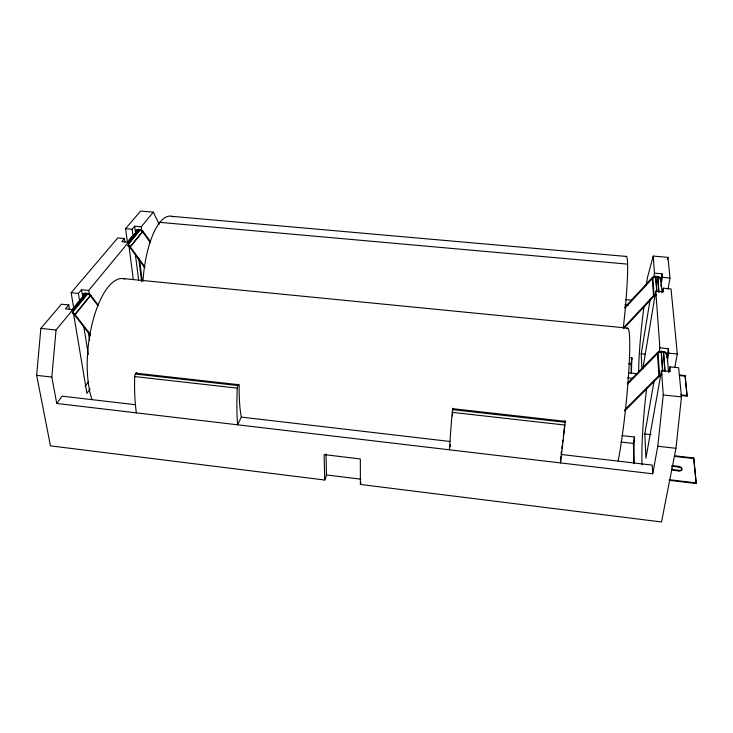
<?xml version="1.0" encoding="UTF-8"?>
<svg xmlns="http://www.w3.org/2000/svg" width="733" height="733" viewBox="0 0 733 733"><rect width="100%" height="100%" fill="white"/><g stroke="black" fill="none" stroke-linecap="round" stroke-linejoin="round"><path stroke-width="1.1" d="M560.864 456.567L560.47 462.917A102.877 2.905 -84.2 0 0 564.877 425.039L565.17 420.815L564.941 422.483M565.18 421.301L452.802 408.693L452.234 412.349A101.383 6.744 -84 0 0 449.494 449.815M452.957 409.903L452.948 408.226L452.802 408.693M326.011 453.993L326.506 474.938L324.746 480.023L50.467 445.866L36.65 375.351L40.837 328.402L61.416 304.195L68.755 304.946L69.516 309.463M324.746 480.023L324.114 454.588L360.334 458.968L360.389 484.458L661.523 521.969L675.945 448.312L681.47 396.919L678.648 367.755L669.898 366.857L670.301 371.549L661.505 370.632L663.264 394.977L657.776 446.241L652.7 473.802L56.762 403.462L51.823 377.083L56.038 330.024L72.869 309.638L65.466 308.868L68.755 304.946M631.305 373.711L631.012 363.898L631.974 357.841L629.702 357.612M646.314 284.935L647.541 277.285L653.231 256.083L667.974 257.384L669.971 278.036L668.029 289.242M641.897 368.846L641.219 353.718L650.235 298.872M653.726 277.605L654.459 273.134L653.231 256.083M642.841 368.681L655.769 291.175L663.567 291.899L663.255 288.197L671.025 288.912L677.319 354.021L674.827 367.453M634.457 437.015A75.151 7.623 -84.3 0 0 633.981 463.742L633.376 443.438L634.457 437.015L621.96 435.604M660.708 281.719L662.036 273.812L654.459 273.134M660.818 286.31L662.339 277.349L662.036 273.812M662.678 291.551L663.255 288.197M661.505 370.632L645.91 458.235L644.82 433.945L654.193 380.271M659.077 352.326L659.865 347.854L655.769 291.175M666.746 357.722L668.368 348.706L659.865 347.854M667.332 360.984L668.743 353.15L668.368 348.706M668.881 372.446L669.898 366.857M681.543 395.545L687.087 396.141L685.108 375.553L679.528 374.975M687.087 396.141L685.108 375.553M671.749 466.527A3.317 1.933 12.7 0 1 673.517 466.408L673.636 465.785L678.52 466.353A3.326 1.933 12.8 0 1 681.956 468.726A3.326 1.933 12.8 0 1 678.859 470.329L673.957 469.752A3.317 1.933 12.6 0 1 671.74 468.992M673.517 466.408L678.391 466.976A3.317 1.933 12.8 0 1 681.827 469.349A3.317 1.933 12.8 0 1 678.731 470.952L673.829 470.375L673.957 469.752M678.391 466.976L678.52 466.353M678.731 470.952L678.859 470.329M450.117 446.745L450.529 444.693M669.128 480.317L696.213 483.533L693.739 457.969L674.543 455.761M696.213 483.533L693.739 457.969M667.351 259.5L667.974 257.384M360.389 484.458L361.012 482.406M238.326 384.651A2.492 0.669 -83.2 0 1 239.205 385.906A71.128 18.013 -83.6 0 0 241.322 417.095L237.584 424.801A98.534 24.436 -83.6 0 1 237.3 388.142A2.492 0.669 -83.1 0 1 237.868 385.549L238.326 384.651L135.926 373.17L135.348 374.041A2.456 0.898 -82.7 0 0 134.689 376.579A97.168 32.545 -83.3 0 0 136.347 412.853M90.104 388.911L86.906 393.401L72.869 309.638M85.083 386.392L88.308 381.911M56.762 403.462L62.177 396.168L135.413 404.726M90.296 335.293L74.5 314.878L90.251 295.591A3.124 2.382 35.2 0 0 87.584 294.061L85.706 293.869A3.124 2.382 35.3 0 0 83.425 294.941M144.52 267.444L129.778 247.158L142.477 231.601A2.813 2.254 37.2 0 0 140.104 230.208L138.4 230.052A2.813 2.254 37.3 0 0 136.228 231.225M90.186 334.138L75.078 314.594L90.81 295.317A3.912 2.978 35.2 0 0 87.484 293.402L85.596 293.209A3.912 2.978 35.3 0 0 82.508 295.417L81.51 289.727L88.702 290.451L128.458 242.284L121.77 241.67L124.408 238.509L117.766 237.904L71.156 292.733L73.41 306.275M145.052 267.179L130.309 246.893L142.999 231.335A3.509 2.813 37.2 0 0 140.021 229.585L138.317 229.429A3.518 2.813 37.3 0 0 135.431 231.756M73.08 310.884L87.484 293.402M128.669 243.374L140.021 229.585M73.19 311.552L87.584 294.061M128.751 244.007L140.104 230.208M129.017 239.984L131.876 236.53M71.88 309.812L85.596 293.209M127.643 242.357L138.317 229.429M71.99 310.48L85.706 293.869M127.716 242.98L138.4 230.052M141.781 231.353L141.222 226.818L153.325 212.149L159.18 224.234M79.476 300.237L78.376 293.466L81.51 289.727M132.893 234.926L132.169 229.255L134.698 226.231L141.222 226.818M127.258 241.139L125.618 228.659L140.608 211.031L153.325 212.149M624.58 307.576L652.269 277.615A3.812 3.234 -6 0 1 655.76 276.341L657.739 276.524A3.821 3.234 -6.1 0 1 660.974 280.098L662 292.614M625.157 307.961L652.865 278.009A3.051 2.593 -6 0 1 655.65 276.992L657.629 277.166A3.051 2.593 -6.1 0 1 660.25 279.832M623.352 327.917L653.506 295.747A3.931 3.299 -5.1 0 1 656.484 294.437M623.957 328.302L654.111 296.141A3.143 2.639 -5.1 0 1 656.246 295.124M627.494 383.148L657.382 352.646A4.279 3.482 -2.7 0 1 661.313 351.327L663.53 351.556A4.279 3.491 -2.8 0 1 667.149 355.45L668.496 371.86M627.356 384.367L658.051 353.077A3.418 2.785 -2.7 0 1 661.184 352.023L663.402 352.243A3.427 2.785 -2.8 0 1 666.343 354.946M624.754 409.765L658.949 375.516A4.416 3.555 -1.9 0 1 661.954 374.178M624.635 410.993L659.627 375.956A3.537 2.84 -1.9 0 1 661.762 374.93M171.586 216.317L625.909 256.413M159.858 222.356L627.53 264.127M125.618 228.659L132.169 229.255M662.339 277.349L669.971 278.036M625.478 299.595L631.159 300.136M624.763 304.992L628.154 305.322M122.658 278.531L627.805 328.137M71.156 292.733L78.376 293.466M668.743 353.15L677.319 354.021M641.219 353.718L645.553 354.158M628.731 363.66L631.012 363.898M679.418 375.553L684.998 376.139M628.419 372.785L637.408 373.729M627.421 377.797L633.074 378.393M680.545 394.84L687.206 395.545M40.837 328.402L56.038 330.024M663.264 394.977L681.47 396.919M135.348 374.041L237.868 385.549M452.6 409.655L565.125 422.29M644.82 433.945L651.032 434.642M134.689 376.579L237.3 388.142M452.234 412.349L564.877 425.039M36.65 375.351L51.823 377.083M620.869 442.008L633.376 443.438M657.776 446.241L675.945 448.312M674.424 456.375L693.61 458.583M241.322 417.095L450.025 441.486M560.992 454.451L652.251 465.107L652.7 473.802M669.247 479.694L696.35 482.91M326.506 474.938L360.828 479.19M90.81 295.317L98.405 305.313M90.251 295.591L97.846 305.588M142.999 231.335L150.302 241.533M142.477 231.601L150.448 242.724M83.709 326.212L88.308 354.442M89.234 333.488L89.774 336.878M88.171 331.16L89.646 340.369M88.702 290.451L89.408 294.959M124.408 238.509L124.857 241.908M128.458 242.284L133.278 279.246M134.698 226.231L135.413 231.885M138.684 257.897L141.68 281.655M135.348 254.223L138.674 280.327M139.499 259.317L142.184 280.73M657.739 276.524L658.958 292.375M663.53 351.556L665.042 371.164M657.629 277.166L658.765 291.899M663.402 352.243L664.831 370.779M655.76 276.341L656.85 291.056M661.313 351.327L662.76 370.925M655.65 276.992L656.741 291.716M661.184 352.023L662.632 371.631M652.865 278.009L654.111 296.141M658.051 353.077L659.627 375.956M652.269 277.615L653.506 295.747M657.382 352.646L658.949 375.516M625.515 256.816A66.868 4.719 -83.9 0 1 623.252 328.421M142.972 281.206A62.644 21.706 -84.9 0 1 173.162 216.867M72.228 312.734A4.032 3.024 34.7 0 1 75.078 314.594M72.466 313.458A3.225 2.419 34.7 0 1 74.5 314.878M127.78 245.189A3.61 2.859 36.7 0 1 130.309 246.893M127.762 245.802A2.886 2.291 36.7 0 1 129.778 247.158M673.829 470.375A3.317 1.933 12.7 0 1 671.437 469.486M671.877 465.904A3.317 1.933 12.6 0 1 673.636 465.785M91.909 399.375A69.635 26.828 -83.3 0 1 93.238 319.579A69.635 26.828 -83.3 0 1 124.912 278.916M626.807 328.805A74.894 5.928 -84.3 0 1 628.639 373.271A74.894 5.928 -84.3 0 1 618.139 460.837M135.926 373.17A2.456 0.889 -82.8 0 1 137.044 373.528M452.481 416.005A73.227 4.975 -84 0 1 452.637 413.998M564.584 425.598A74.326 2.144 -84.2 0 1 563.265 436.813M562.862 440.112A74.326 2.144 -84.2 0 1 562.596 442.237M562.202 445.316A74.326 2.144 -84.2 0 1 561.826 448.239M561.432 451.235A74.326 2.144 -84.2 0 1 561.139 453.406M642.044 464.685A75.242 8.219 -84.3 0 1 646.744 387.858M631.452 372.41A67.07 6.075 -83.9 0 1 631.974 357.841M638.626 371.833A67.143 6.542 -83.9 0 1 643.968 306.825"/></g></svg>
